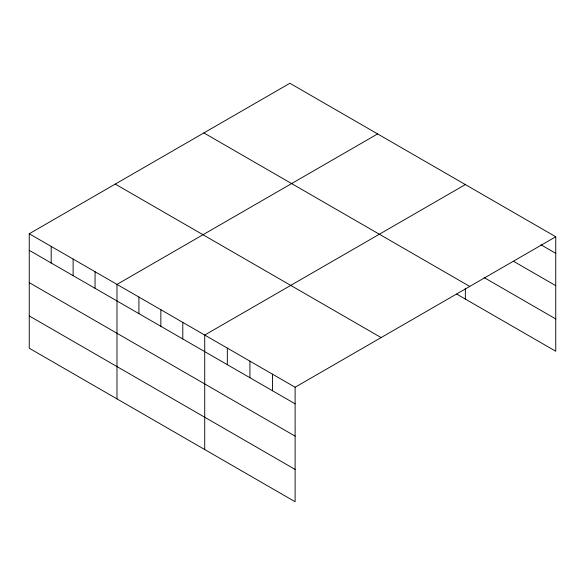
<?xml version="1.0" encoding="UTF-8"?>
<svg xmlns="http://www.w3.org/2000/svg" width="585" height="585" viewBox="0 0 585 585"><rect width="100%" height="100%" fill="white"/><g stroke="black" fill="none" stroke-linecap="round" stroke-linejoin="round"><path stroke-width="0.88" d="M29.25 233.744L295.118 387.241L295.118 501.733L29.25 348.236L29.25 233.744L289.882 83.267L555.75 236.764L555.75 351.256L456.739 294.094M377.617 133.921L116.985 284.398L116.985 398.89M465.353 184.575L204.721 335.051L204.721 449.543M295.118 387.241L555.75 236.764M540.942 244.793L555.75 253.342M513.667 261.363L555.75 285.655M484.058 277.553L555.75 318.949M203.873 132.919L469.74 286.416M115.26 184.085L381.127 337.582M29.25 250.321L295.118 403.818M29.25 282.635L295.118 436.132M29.25 315.929L295.118 469.419M465.353 288.303L465.353 299.067M272.515 374.188L272.515 390.773M249.919 361.142L249.919 377.727M227.324 348.097L227.324 364.674M182.791 322.386L182.791 338.964M160.853 309.721L160.853 326.306M138.923 297.056L138.923 313.64M95.055 271.733L95.055 288.31M73.118 259.067L73.118 275.652M51.188 246.402L51.188 262.987"/></g></svg>
